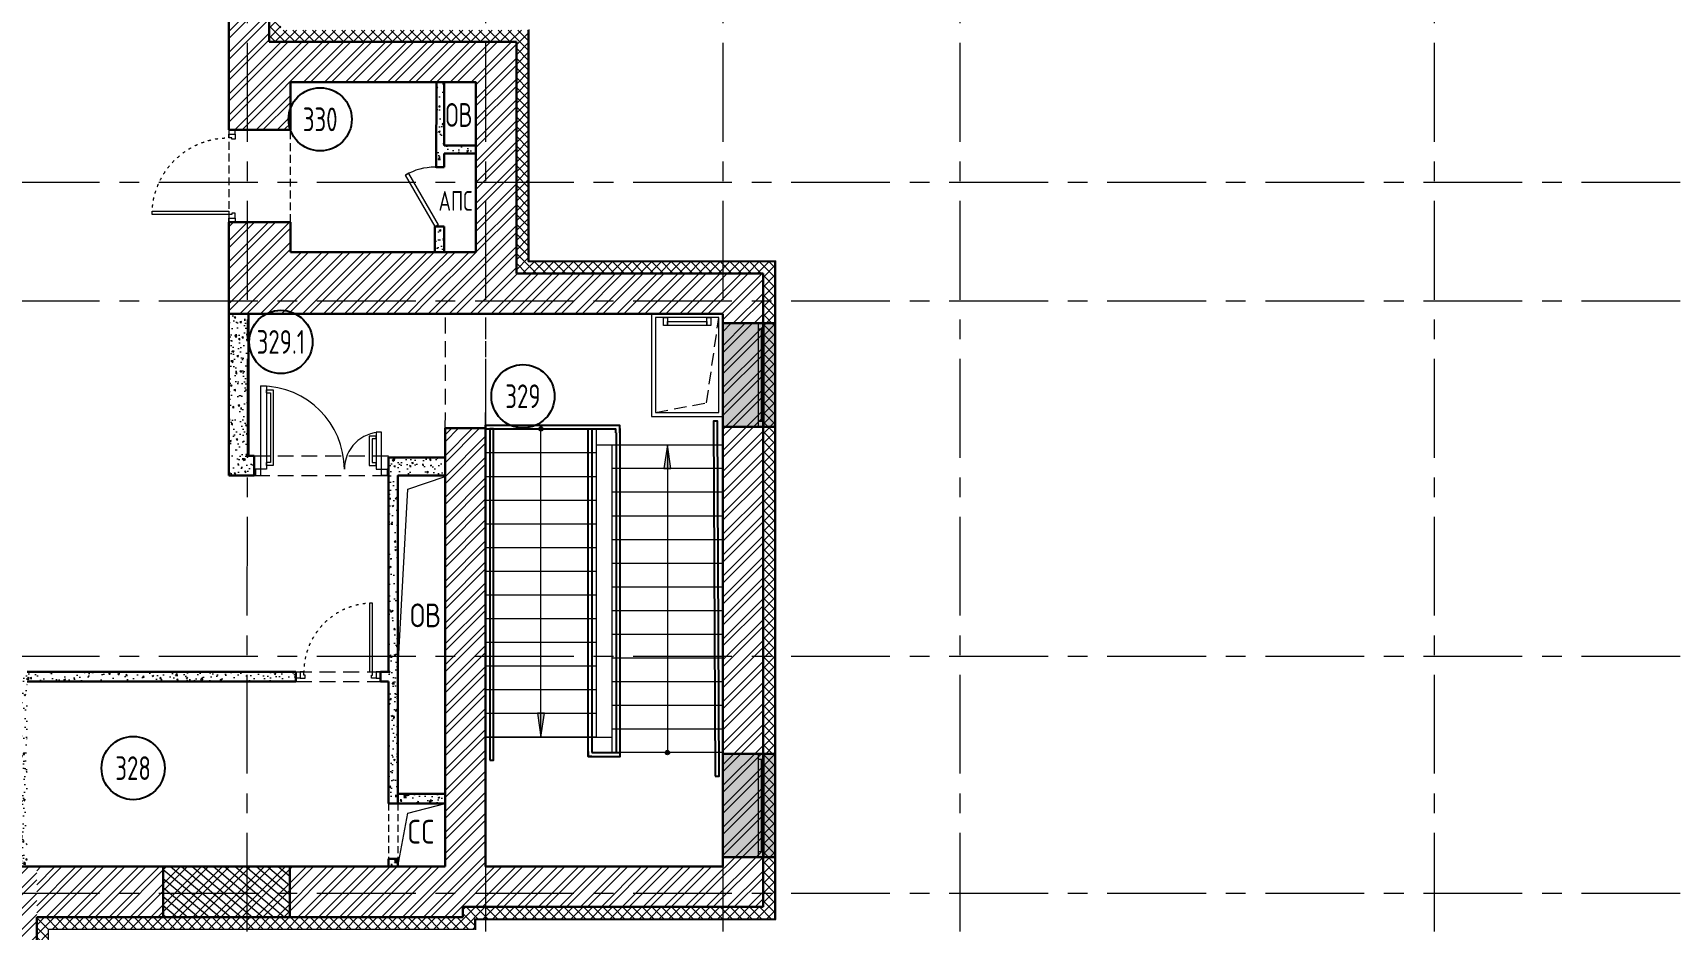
# Model space of a CAD drawing. Header units: millimetres. Extents: x -8417289 to 9420486, y 0 to 166066.
# Drawn here: x 69914 to 90693, y 91144 to 102492 of the extents above; entities that cross this region are included whole.
import ezdxf
from ezdxf.enums import TextEntityAlignment as Align

# ---------------------------------------------------------------- set-up
doc = ezdxf.new("R2010")
doc.units = ezdxf.units.MM
doc.header["$MEASUREMENT"] = 0
for name, pattern in [('ACAD_ISO03W100', [30, 12, -18]), ('ADSK_Штрих_ш3 п1_5', [4.5, 3, -1.5]), ('ADSK_Штриховая_ш2 п1', [3, 2, -1]), ('CENTER', [2, 1.25, -0.25, 0.25, -0.25]), ('DASHED', [19.05, 12.7, -6.35]), ('HIDDEN', [6, 4, -2]), ('HIDDEN2', [4.7625, 3.175, -1.5875])]:
    doc.linetypes.add(name, pattern=pattern)
doc.layers.get('0').update_dxf_attribs({"color": 250, "lineweight": 9})
for name, color, linetype, lineweight in [('!!!_АР_перегородки блоки', 7, 'Continuous', 5), ('АР_Двери', 175, 'Continuous', 18), ('АР_Двери фасада', 1, 'Continuous', 15), ('АР_Лестницы', 250, 'Continuous', 15), ('АР_Лестницы ограждение', 94, 'Continuous', 25), ('АР_Маркер экспликации', 239, 'Continuous', 13), ('АР_Навесной фасад', 147, 'Continuous', 5), ('АР_Номер помещения', 1, 'Continuous', 25), ('АР_Окна БЛОК', 250, 'Continuous', 13), ('АР_Оси', 195, 'Continuous', 9), ('АР_Перегородки газоблок', 165, 'Continuous', 30), ('АР_Перегородки газоблок_Штрих', 165, 'Continuous', 5), ('АР_стены', 250, 'Continuous', 30), ('АР_Сущ Несущая стена', 216, 'Continuous', 30), ('АР_тонкая линия', 250, 'Continuous', 0), ('АР_Утеплитель', 250, 'Continuous', 9), ('АР_Шкафы ЭОМ', 1, 'Continuous', 0), ('АР_Штриховка кирпич', 250, 'Continuous', 9), ('перекр 0.3', 181, 'Continuous', 30)]:
    doc.layers.add(name, color=color, linetype=linetype, lineweight=lineweight)
doc.layers.add('АР_Отверстия', color=251, linetype='Continuous')
doc.styles.add('ICOCPEUR', font='isocpeur.TTF')
doc.styles.add('ISOCPEUR', font='isocpeur.TTF')
pattern_1 = [(45, (-893604.2, 164822.8), (-132.58252, 132.58252), []), (45, (-893515.82, 164822.8), (-132.58252, 132.58252), [])]
pattern_2 = [(50, (-100, 0), (215.17805, -18.82564), [22.5, -247.5]), (355, (-100, 0), (-41.6254, 225.65764), [18, -198]), (100.45144, (-82.07, -1.57), (173.55265, 206.832), [19.12206, -210.34263]), (46.1842, (-100, 60), (320.1724, -49.6558), [33.75, -371.25]), (96.63564, (-73.32, 55.86), (280.3986, 292.2356), [28.6831, -315.5141]), (351.18416, (-100, 60), (280.3986, 292.2356), [27, -297]), (21, (-70, 45), (179.07212, -120.78567), [22.5, -247.5]), (326, (-70, 45), (72.9946, 217.545), [18, -198]), (71.45144, (-55.08, 34.93), (252.0667, 96.75935), [19.12206, -210.34263]), (37.5, (-100, 0), (3.647957, 99.868156), [0, -195.6, 0, -201, 0, -198.75]), (7.5, (-100, 0), (78.92086, 118.32351), [0, -114.6, 0, -191.1, 0, -75.75]), (327.5, (-166.9, 0), (160.14673, -6.76646), [0, -75, 0, -234, 0, -310.5]), (317.5, (-196.9, 0), (174.95585, 30.0315), [0, -97.5, 0, -155.4, 0, -220.5])]

# ---------------------------------------------------------------- blocks, each defined once
blk = doc.blocks.new('*U111')
for points in [[(0, 0), (0, -80), (55, -80), (55, 0), (0, 0)], [(55, -80), (55, 0), (115, 0), (115, -40), (100, -40), (100, -80), (55, -80)], [(1015, -80), (1015, 0), (955, 0), (955, -40), (970, -40), (970, -80), (1015, -80)], [(1070, 0), (1070, -80), (1015, -80), (1015, 0), (1070, 0)]]:
    blk.add_lwpolyline(points)
blk.add_lwpolyline([(100, -80), (100, -950), (140, -950), (140, -80)], close=True)
at = {"linetype": 'ACAD_ISO03W100', "ltscale": 3}
blk.add_arc((100, -80), 870, 270, 0, dxfattribs=at)
blk = doc.blocks.new('*U369')
at = {"true_color": 0xffffff}
h = blk.add_hatch(color=7, dxfattribs=at)
h.dxf.hatch_style = 1
h.paths.add_polyline_path([(-1310, -450), (0, -450), (0, 220), (-1310, 220)])
at = {"lineweight": 30}
for p, q in [((-1310, -450), (-1310, 220)), ((0, -450), (0, 220))]:
    blk.add_line(p, q, dxfattribs=at)
for p, q in [((0, 220), (-1310, 220)), ((-1310, 70), (0, 70)), ((-1310, 0), (0, 0)), ((-1240, 0), (-1240, 70)), ((-1240, 35), (-70, 35)), ((-70, 0), (-70, 70)), ((-1310, -450), (0, -450)), ((-1310, -450), (-1310, -450)), ((-1310, -450), (-1310, -450)), ((0, -450), (0, -450)), ((0, -450), (0, -450))]:
    blk.add_line(p, q)
blk = doc.blocks.new('*U227')
at = {"layer": 'АР_Номер помещения', "color": 7}
blk.add_circle((-17021, 2504), 400, dxfattribs=at)
at = {"color": 7, "style": 'ISOCPEUR', "width": 0.7, "flags": 1}
blk.add_attdef('КАТЕГОРИЯ', (-499, -2092), '', height=250, dxfattribs=at)
at = {"layer": 'АР_Номер помещения', "color": 7, "style": 'ISOCPEUR', "width": 0.7}
blk.add_attdef('НОМЕР_ПОМЕЩЕНИЯ', text='', height=300, dxfattribs=at).set_placement((-17021, 2504), align=Align.MIDDLE_CENTER)
blk = doc.blocks.new('*U228')
at = {"layer": 'АР_Номер помещения', "color": 7}
blk.add_circle((-17861, 4621), 400, dxfattribs=at)
at = {"color": 7, "style": 'ISOCPEUR', "width": 0.7, "flags": 1}
blk.add_attdef('КАТЕГОРИЯ', (-499, -2092), '', height=250, dxfattribs=at)
at = {"layer": 'АР_Номер помещения', "color": 7, "style": 'ISOCPEUR', "width": 0.7}
blk.add_attdef('НОМЕР_ПОМЕЩЕНИЯ', text='', height=300, dxfattribs=at).set_placement((-17861, 4621), align=Align.MIDDLE_CENTER)
blk = doc.blocks.new('*U1338')
h = blk.add_hatch(color=256)
h.dxf.hatch_style = 1
edge = h.paths.add_edge_path()
edge.add_arc((0, 0), 27.6, 359.64, 719.64)
h = blk.add_hatch(color=256)
h.dxf.hatch_style = 1
h.paths.add_polyline_path([(3597, -44), (3597, 44), (3897, 0)])
blk.add_line((3897, 0), (0, 0))
blk.add_lwpolyline([(3597, 44), (3597, -44), (3897, 0), (3597, 44)])
blk.add_circle((0, 0), 27.6)
blk = doc.blocks.new('*U22')
h = blk.add_hatch(color=256)
h.dxf.hatch_style = 1
edge = h.paths.add_edge_path()
edge.add_arc((0, 0), 27.6, 359.64, 719.64)
h = blk.add_hatch(color=256)
h.dxf.hatch_style = 1
h.paths.add_polyline_path([(3600, -44), (3600, 44), (3900, 0)])
blk.add_line((3900, 0), (0, 0))
blk.add_lwpolyline([(3600, 44), (3600, -44), (3900, 0), (3600, 44)])
blk.add_circle((0, 0), 27.6)
blk = doc.blocks.new('1700-2')
for points in [[(-471, 1443), (0, 1443), (0, 1513), (-471, 1513)], [(0, -13), (-1055, -13), (-1055, 57), (0, 57)]]:
    blk.add_lwpolyline(points, close=True)
for points in [[(80, 1600), (0, 1600), (0, 1583), (80, 1583), (80, 1600)], [(0, 1583), (80, 1583), (80, 1513), (50, 1513), (50, 1513), (0, 1513), (0, 1583)], [(-386, 1443), (-421, 1443), (-421, 1358), (-50, 1358), (-50, 1443), (-85, 1443)], [(-386, 1443), (-386, 1393), (-85, 1393), (-85, 1443)], [(-970, 57), (-1005, 57), (-1005, 142), (-50, 142), (-50, 57), (-85, 57)], [(-970, 57), (-970, 107), (-85, 107), (-85, 57)], [(0, -83), (80, -83), (80, -13), (50, -13), (50, -13), (0, -13), (0, -83)], [(80, -100), (0, -100), (0, -83), (80, -83), (80, -100)]]:
    blk.add_lwpolyline(points)
for centre, radius, start, end in [((0, 1513), 471, 180, 270), ((0, -13), 1055, 90, 180)]:
    blk.add_arc(centre, radius, start, end)
blk = doc.blocks.new('*U7')
for p, q in [((-750, 0), (-750, 100)), ((0, 0), (0, 100))]:
    blk.add_line(p, q)
blk.add_lwpolyline([(0, 0), (-650, -375), (-671, -337), (-22, 38)], close=True)
blk.add_arc((0, 0), 750, 180, 210)
blk = doc.blocks.new('*U1374')
for points in [[(0, 0), (0, -80), (55, -80), (55, 0), (0, 0)], [(55, -80), (55, 0), (115, 0), (115, -40), (100, -40), (100, -80), (55, -80)], [(1115, -80), (1115, 0), (1055, 0), (1055, -40), (1070, -40), (1070, -80), (1115, -80)], [(1170, 0), (1170, -80), (1115, -80), (1115, 0), (1170, 0)]]:
    blk.add_lwpolyline(points)
blk.add_lwpolyline([(100, -80), (100, -1050), (140, -1050), (140, -80)], close=True)
at = {"linetype": 'ACAD_ISO03W100', "ltscale": 3}
blk.add_arc((100, -80), 970, 270, 0, dxfattribs=at)
blk = doc.blocks.new('*U1371')
at = {"layer": 'АР_Номер помещения', "color": 7}
blk.add_circle((-22234, 3312), 400, dxfattribs=at)
at = {"color": 7, "style": 'ISOCPEUR', "width": 0.7, "flags": 1}
blk.add_attdef('КАТЕГОРИЯ', (-499, -2092), '', height=250, dxfattribs=at)
at = {"layer": 'АР_Номер помещения', "color": 7, "style": 'ISOCPEUR', "width": 0.7}
blk.add_attdef('НОМЕР_ПОМЕЩЕНИЯ', text='', height=300, dxfattribs=at).set_placement((-22234, 3312), align=Align.MIDDLE_CENTER)
blk = doc.blocks.new('*U1372')
at = {"layer": 'АР_Номер помещения', "color": 7}
blk.add_circle((-21607, 3200), 400, dxfattribs=at)
at = {"color": 7, "style": 'ISOCPEUR', "width": 0.7, "flags": 1}
blk.add_attdef('КАТЕГОРИЯ', (-499, -2092), '', height=250, dxfattribs=at)
at = {"layer": 'АР_Номер помещения', "color": 7, "style": 'ISOCPEUR', "width": 0.7}
blk.add_attdef('НОМЕР_ПОМЕЩЕНИЯ', text='', height=300, dxfattribs=at).set_placement((-21607, 3200), align=Align.MIDDLE_CENTER)

msp = doc.modelspace()

# ---------------------------------------------------------------- hatches: boundary and pattern name
at = {"layer": '!!!_АР_перегородки блоки', "lineweight": 5, "ltscale": 20, "true_color": 0x000000}
h = msp.add_hatch(dxfattribs=at)
h.set_pattern_fill('ANSI31', color=18, scale=700, angle=95, style=0)
h.set_pattern_definition([(140, (134938.16, -5e-10), (-56.243916, -67.02889), [])])
h.paths.add_polyline_path([(73163.5, 91935.7), (71563.5, 91935.7), (71563.5, 91295.7), (73163.5, 91295.7)])
at = {"layer": 'АР_Перегородки газоблок_Штрих', "ltscale": 100}
h = msp.add_hatch(dxfattribs=at)
h.set_pattern_fill('AR-CONC', color=256, scale=30)
h.set_pattern_definition([(50, (-2.28, 1e-11), (215.17805, -18.82564), [22.5, -247.5]), (355, (-2.28, 1e-11), (-41.6254, 225.65764), [18, -198]), (100.45144, (15.65, -1.57), (173.55265, 206.832), [19.12206, -210.34263]), (46.1842, (-2.28, 60), (320.1724, -49.6558), [33.75, -371.25]), (96.63564, (24.4, 55.86), (280.3986, 292.2356), [28.6831, -315.5141]), (351.18416, (-2.28, 60), (280.3986, 292.2356), [27, -297]), (21, (27.72, 45), (179.07212, -120.78567), [22.5, -247.5]), (326, (27.72, 45), (72.9946, 217.545), [18, -198]), (71.45144, (42.65, 34.93), (252.0667, 96.75935), [19.12206, -210.34263]), (37.5, (-2.28, 1e-11), (3.647957, 99.868156), [0, -195.6, 0, -201, 0, -198.75]), (7.5, (-2.28, 1e-11), (78.92086, 118.32351), [0, -114.6, 0, -191.1, 0, -75.75]), (327.5, (-69.18, 1e-11), (160.14673, -6.76646), [0, -75, 0, -234, 0, -310.5]), (317.5, (-99.18, 1e-11), (174.95585, 30.0315), [0, -97.5, 0, -155.4, 0, -220.5])])
h.paths.add_polyline_path([(75018.5, 100790.7), (75020, 101865.7), (75118.5, 101863.8), (75121.5, 101867.6), (75120, 101064.1), (75520, 101064.1), (75520, 100964.1), (75120, 100964.1), (75120, 100790.7)])
h = msp.add_hatch(dxfattribs=at)
h.set_pattern_fill('AR-CONC', color=256, scale=30)
h.set_pattern_definition([(50, (269874.04, 1e-11), (215.17805, -18.82564), [22.5, -247.5]), (355, (269874.04, 1e-11), (-41.6254, 225.65764), [18, -198]), (100.45144, (269891.97, -1.57), (173.55265, 206.832), [19.12206, -210.34263]), (46.1842, (269874.04, 60), (320.1724, -49.6558), [33.75, -371.25]), (96.63564, (269900.72, 55.86), (280.3986, 292.2356), [28.6831, -315.51413]), (351.18416, (269874.04, 60), (280.3986, 292.2356), [27, -297]), (21, (269904.04, 45), (179.07212, -120.78567), [22.5, -247.5]), (326, (269904.04, 45), (72.9946, 217.54501), [18, -198]), (71.45144, (269918.96, 34.93), (252.06671, 96.75935), [19.12206, -210.34263]), (37.5, (269874.035, 1e-11), (3.647957, 99.868156), [0, -195.6, 0, -201, 0, -198.75]), (7.5, (269874.04, 1e-11), (78.92086, 118.323514), [0, -114.6, 0, -191.1, 0, -75.75]), (327.5, (269807.135, 1e-11), (160.14673, -6.766462), [0, -75, 0, -234, 0, -310.5]), (317.5, (269777.14, 1e-11), (174.95585, 30.031495), [0, -97.5, 0, -155.4, 0, -220.5])])
h.paths.add_polyline_path([(75000, 100040.7), (75120, 100040.7), (75120, 99715.7), (75000, 99715.7)])
h = msp.add_hatch(dxfattribs=at)
h.set_pattern_fill('AR-CONC', color=256, scale=30, angle=90)
h.set_pattern_definition([(140, (200162.67, 146491.44), (18.82564, 215.17805), [22.5, -247.5]), (85, (200162.67, 146491.44), (-225.65764, -41.6254), [18, -198]), (190.45144, (200164.24, 146509.37), (-206.832, 173.55265), [19.12206, -210.34263]), (136.1842, (200102.67, 146491.44), (49.6558, 320.1724), [33.75, -371.25]), (186.63564, (200106.8, 146518.12), (-292.2356, 280.3986), [28.6831, -315.5141]), (81.18416, (200102.67, 146491.44), (-292.2356, 280.3986), [27, -297]), (111, (200117.67, 146521.44), (120.78567, 179.07212), [22.5, -247.5]), (56, (200117.67, 146521.44), (-217.545, 72.9946), [18, -198]), (161.45144, (200127.74, 146536.36), (-96.75935, 252.0667), [19.12206, -210.34263]), (127.5, (200162.675, 146491.44), (-99.868156, 3.647957), [0, -195.6, 0, -201, 0, -198.75]), (97.5, (200162.67, 146491.44), (-118.32351, 78.92086), [0, -114.6, 0, -191.1, 0, -75.75]), (57.5, (200162.675, 146424.54), (6.76646, 160.14673), [0, -75, 0, -234, 0, -310.5]), (47.5, (200162.67, 146394.54), (-30.0315, 174.95585), [0, -97.5, 0, -155.4, 0, -220.5])])
h.paths.add_polyline_path([(72712.9, 97135.7), (72712.9, 96885.7), (72392.3, 96885.7), (72392.3, 98935.7), (72642.3, 98935.7), (72642.3, 97135.7)])
h = msp.add_hatch(dxfattribs=at)
h.set_pattern_fill('AR-CONC', color=256, scale=30, angle=90)
h.set_pattern_definition([(140, (199116.32, 11273.29), (18.82564, 215.17805), [22.5, -247.5]), (85, (199116.32, 11273.29), (-225.65764, -41.6254), [18, -198]), (190.45144, (199117.9, 11291.22), (-206.832, 173.55265), [19.12206, -210.34263]), (136.1842, (199056.32, 11273.29), (49.6558, 320.1724), [33.75, -371.25]), (186.63564, (199060.46, 11299.97), (-292.2356, 280.3986), [28.6831, -315.5141]), (81.18416, (199056.32, 11273.3), (-292.2356, 280.3986), [27, -297]), (111, (199071.32, 11303.29), (120.78567, 179.07212), [22.5, -247.5]), (56, (199071.32, 11303.29), (-217.545, 72.9946), [18, -198]), (161.45144, (199081.4, 11318.2), (-96.75935, 252.0667), [19.12206, -210.34263]), (127.5, (199116.325, 11273.286), (-99.868156, 3.647957), [0, -195.6, 0, -201, 0, -198.75]), (97.5, (199116.32, 11273.29), (-118.32351, 78.92086), [0, -114.6, 0, -191.1, 0, -75.75]), (57.5, (199116.325, 11206.386), (6.76646, 160.14673), [0, -75, 0, -234, 0, -310.5]), (47.5, (199116.32, 11176.39), (-30.0315, 174.95585), [0, -97.5, 0, -155.4, 0, -220.5])])
h.paths.add_polyline_path([(72642.3, 98935.7), (72642.3, 98625.7), (72642.3, 98727.6)])
h = msp.add_hatch(dxfattribs=at)
h.set_pattern_fill('AR-CONC', color=256, scale=30, angle=90)
h.set_pattern_definition([(140, (199383.33, 146491.44), (18.82564, 215.17805), [22.5, -247.5]), (85, (199383.33, 146491.44), (-225.65764, -41.6254), [18, -198]), (190.45144, (199384.9, 146509.37), (-206.832, 173.55265), [19.12206, -210.34263]), (136.1842, (199323.33, 146491.44), (49.6558, 320.1724), [33.75, -371.25]), (186.63564, (199327.47, 146518.12), (-292.2356, 280.3986), [28.6831, -315.5141]), (81.18416, (199323.33, 146491.44), (-292.2356, 280.3986), [27, -297]), (111, (199338.33, 146521.44), (120.78567, 179.07212), [22.5, -247.5]), (56, (199338.33, 146521.44), (-217.545, 72.9946), [18, -198]), (161.45144, (199348.4, 146536.36), (-96.75935, 252.0667), [19.12206, -210.34263]), (127.5, (199383.33, 146491.44), (-99.868156, 3.647957), [0, -195.6, 0, -201, 0, -198.75]), (97.5, (199383.33, 146491.44), (-118.32351, 78.92086), [0, -114.6, 0, -191.1, 0, -75.75]), (57.5, (199383.33, 146424.54), (6.76646, 160.14673), [0, -75, 0, -234, 0, -310.5]), (47.5, (199383.33, 146394.54), (-30.0315, 174.95585), [0, -97.5, 0, -155.4, 0, -220.5])])
h.paths.add_polyline_path([(75132.4, 97115.6), (75132.4, 96885.7), (75127.7, 96885.7), (75137.2, 97135.5), (75127.7, 96885.7), (74412.9, 96885.7), (74412.9, 97115.8)])
h = msp.add_hatch(dxfattribs=at)
h.set_pattern_fill('AR-CONC', color=256, scale=30)
h.set_pattern_definition(pattern_2)
h.paths.add_polyline_path([(75032.4, 96885.7), (74412.9, 96885.7), (74412.9, 94280.8), (74532.9, 94281), (74532.9, 96885.7)])
h = msp.add_hatch(dxfattribs=at)
h.set_pattern_fill('AR-CONC', color=256, scale=30)
h.set_pattern_definition([(50, (0, 0), (215.17805, -18.82564), [22.5, -247.5]), (355, (0, 0), (-41.6254, 225.65764), [18, -198]), (100.45144, (17.93, -1.57), (173.55265, 206.832), [19.12206, -210.34263]), (46.1842, (0, 60), (320.1724, -49.6558), [33.75, -371.25]), (96.63564, (26.68, 55.86), (280.3986, 292.2356), [28.6831, -315.5141]), (351.18416, (0, 60), (280.3986, 292.2356), [27, -297]), (21, (30, 45), (179.07212, -120.78567), [22.5, -247.5]), (326, (30, 45), (72.9946, 217.545), [18, -198]), (71.45144, (44.92, 34.93), (252.0667, 96.75935), [19.12206, -210.34263]), (37.5, (0, 0), (3.647957, 99.868156), [0, -195.6, 0, -201, 0, -198.75]), (7.5, (0, 0), (78.92086, 118.32351), [0, -114.6, 0, -191.1, 0, -75.75]), (327.5, (-66.9, 0), (160.14673, -6.76646), [0, -75, 0, -234, 0, -310.5]), (317.5, (-96.9, 0), (174.95585, 30.0315), [0, -97.5, 0, -155.4, 0, -220.5])])
h.paths.add_polyline_path([(69842.4, 94280.7), (73242.8, 94280.8), (73242.8, 94400.8), (69722.4, 94400.7), (69722.4, 92976.4), (69722.4, 92856.4), (69722.4, 91935.7), (69842.4, 91935.7)])
h = msp.add_hatch(dxfattribs=at)
h.set_pattern_fill('AR-CONC', color=256, scale=30)
h.set_pattern_definition(pattern_2)
h.paths.add_polyline_path([(74532.9, 93937.4), (74532.9, 94280.8), (74413, 94280.8), (74412.9, 93122.6), (74412.9, 93002.6), (74412.9, 92734.1), (74532.9, 92734.1)])
h = msp.add_hatch(dxfattribs=at)
h.set_pattern_fill('AR-CONC', color=256, scale=30)
h.set_pattern_definition([(50, (134938.16, -1545.09), (215.17805, -18.82564), [22.5, -247.5]), (355, (134938.16, -1545.1), (-41.6254, 225.65764), [18, -198]), (100.45144, (134956.1, -1546.66), (173.55265, 206.832), [19.12206, -210.34263]), (46.1842, (134938.16, -1485.1), (320.1724, -49.6558), [33.75, -371.25]), (96.63564, (134964.84, -1489.23), (280.3986, 292.2356), [28.6831, -315.5141]), (351.18416, (134938.16, -1485.1), (280.3986, 292.2356), [27, -297]), (21, (134968.16, -1500.09), (179.07212, -120.78567), [22.5, -247.5]), (326, (134968.16, -1500.1), (72.9946, 217.545), [18, -198]), (71.45144, (134983.08, -1510.16), (252.0667, 96.75935), [19.12206, -210.34263]), (37.5, (134938.16, -1545.09), (3.647957, 99.868156), [0, -195.6, 0, -201, 0, -198.75]), (7.5, (134938.16, -1545.09), (78.92086, 118.32351), [0, -114.6, 0, -191.1, 0, -75.75]), (327.5, (134871.26, -1545.09), (160.14673, -6.76646), [0, -75, 0, -234, 0, -310.5]), (317.5, (134841.26, -1545.09), (174.95585, 30.0315), [0, -97.5, 0, -155.4, 0, -220.5])])
h.paths.add_polyline_path([(75132.4, 92855.8), (74532.9, 92855.7), (74532.9, 92735.6), (75132.4, 92735.7)])
h = msp.add_hatch(dxfattribs=at)
h.set_pattern_fill('AR-CONC', color=256, scale=30)
h.set_pattern_definition([(50, (134818.11, -2365.12), (215.17805, -18.82564), [22.5, -247.5]), (355, (134818.11, -2365.12), (-41.6254, 225.65764), [18, -198]), (100.45144, (134836.05, -2366.69), (173.55265, 206.832), [19.12206, -210.34263]), (46.1842, (134818.11, -2305.12), (320.1724, -49.6558), [33.75, -371.25]), (96.63564, (134844.8, -2309.25), (280.3986, 292.2356), [28.6831, -315.5141]), (351.18416, (134818.1, -2305.1), (280.3986, 292.2356), [27, -297]), (21, (134848.11, -2320.12), (179.07212, -120.78567), [22.5, -247.5]), (326, (134848.11, -2320.12), (72.9946, 217.545), [18, -198]), (71.45144, (134863.04, -2330.18), (252.0667, 96.75935), [19.12206, -210.34263]), (37.5, (134818.114, -2365.12), (3.647957, 99.868156), [0, -195.6, 0, -201, 0, -198.75]), (7.5, (134818.11, -2365.12), (78.92086, 118.32351), [0, -114.6, 0, -191.1, 0, -75.75]), (327.5, (134751.214, -2365.12), (160.14673, -6.76646), [0, -75, 0, -234, 0, -310.5]), (317.5, (134721.21, -2365.12), (174.95585, 30.0315), [0, -97.5, 0, -155.4, 0, -220.5])])
h.paths.add_polyline_path([(74532.9, 92035.7), (74412.9, 92035.7), (74412.9, 91935.7), (74532.9, 91935.7)])
at = {"layer": 'АР_Утеплитель', "ltscale": 100}
h = msp.add_hatch(dxfattribs=at)
h.set_pattern_fill('ANSI37', color=256, scale=700)
h.set_pattern_definition([(45, (-887024.17, 104359.21), (-61.871843, 61.871843), []), (135, (-887024.17, 104359.21), (-61.871843, -61.871843), [])])
h.paths.add_polyline_path([(72902.3, 102375.7), (76032.3, 102375.7), (76032.3, 99445.7), (79152.4, 99445.7), (79152.4, 91425.7), (75352.3, 91425.7), (75352.3, 91295.7), (69962.3, 91295.7), (69962.3, 82685.7), (74937.5, 82685.7), (74937.5, 86650.7), (109737.5, 86650.7), (109737.5, 82685.7), (120237.5, 82685.7), (120237.5, 64815.7), (126587.5, 64815.7), (126587.4, 55105.7), (113487.5, 55105.7), (113487.5, 61455.7), (105607.5, 61455.7), (105607.5, 66645.7), (97072.2, 66645.7), (97072.2, 66245.7), (97222.2, 66245.7), (97222.2, 66495.7), (105457.5, 66495.7), (105457.5, 61305.7), (113337.5, 61305.7), (113337.5, 54955.7), (126737.4, 54955.7), (126737.5, 64965.7), (120387.5, 64965.7), (120387.5, 82835.7), (109887.5, 82835.7), (109887.5, 86800.7), (74787.5, 86800.7), (74787.5, 82835.7), (70112.3, 82835.7), (70112.3, 91145.7), (75502.3, 91145.7), (75502.3, 91275.7), (79302.4, 91275.7), (79302.4, 99595.7), (76182.3, 99595.7), (76182.3, 102525.7), (73052.3, 102525.7), (73052.3, 102919.5), (72901.8, 102919.5)])
at = {"layer": 'АР_Штриховка кирпич', "ltscale": 100}
h = msp.add_hatch(dxfattribs=at)
h.set_pattern_fill('ANSI32', color=256, scale=500)
h.set_pattern_definition(pattern_1)
h.paths.add_polyline_path([(76032.3, 102375.7), (75522.3, 101865.7), (75522.3, 99715.7), (74902.4, 99715.7), (74902.4, 98935.7), (75132.5, 98935.7), (75132.5, 98934.1), (75642.4, 98934.1), (75642.4, 98935.7), (78642.4, 98935.7), (78642.4, 98815.7), (79152.4, 98815.7), (79152.4, 99445.8), (76032.3, 99445.7)])
h.paths.add_polyline_path([(72392.3, 101256.6), (73172.3, 101267.4), (73172.3, 101865.7), (75522.3, 101865.7), (76032.3, 102375.7), (72902.7, 102375.7), (72902.3, 105875.9), (73202.3, 105875.9), (73202.3, 106369.4), (72392.3, 106369.4), (72392.3, 104619.5), (72902.3, 104619.5), (72902, 102869.5), (72392, 102869.5)])
h.paths.add_polyline_path([(73172.3, 100095), (72392.3, 100095), (72392.3, 98935.5), (74902.5, 98935.7), (74902.4, 99715.6), (73172.3, 99715.6)])
h = msp.add_hatch(dxfattribs=at)
h.set_pattern_fill('ANSI32', color=256, scale=500)
h.paths.add_polyline_path([(75352.3, 91425.7), (79152.4, 91425.7), (79152.4, 98816.8), (78642.4, 98814.5), (78642.4, 91935.7), (75642.5, 91935.7), (75642.8, 97486.7), (75132.9, 97486.7), (75132.4, 91935.7), (69962.3, 91935.7), (69962.3, 91295.7), (75352.3, 91295.7)])
h = msp.add_hatch(dxfattribs=at)
h.set_pattern_fill('ANSI32', color=256, scale=500)
h.set_pattern_definition(pattern_1)
h.paths.add_polyline_path([(69962.3, 91935.7), (69322.3, 91935.7), (69322.4, 82685.8), (69962.4, 82685.6), (69962.3, 91294.9), (69962.3, 91296.5)])

# ---------------------------------------------------------------- linework, layer by layer
at = {"linetype": 'ADSK_Штрих_ш3 п1_5', "ltscale": 30}
for p, q in [((74412.9, 92735.6), (74412.9, 92035.7)), ((74532.9, 92735.6), (74533, 92035.7))]:
    msp.add_line(p, q, dxfattribs=at)
at = {"layer": 'АР_Двери', "ltscale": 75}
for points in [[(78642.4, 97635.7), (78642.4, 98935.7), (77742.4, 98935.7), (77742.4, 97635.7)], [(78592.4, 97685.7), (78592.4, 98885.7), (77792.4, 98885.7), (77792.4, 97685.7)], [(78592.4, 97685.7), (78592.4, 98885.7), (77792.4, 98885.7), (77792.4, 97685.7)]]:
    msp.add_lwpolyline(points, close=True, dxfattribs=at)
at = {"layer": 'АР_Двери фасада', "linetype": 'HIDDEN2', "lineweight": 15, "ltscale": 50}
msp.add_lwpolyline([(77792.4, 97685.7), (78438.8, 97808.7), (78592.4, 98885.7)], dxfattribs=at)
at = {"layer": 'АР_Лестницы', "color": 18, "ltscale": 100, "true_color": 0x000000}
for p, q in [((75642.4, 97476.7), (77043, 97476.7)), ((77043, 97275.7), (77241.7, 97275.7)), ((75642.4, 97176.7), (77043, 97176.7)), ((75642.4, 96876.7), (77043, 96876.7)), ((77241.7, 96978.9), (78642.7, 96978.9)), ((77241.7, 96678.9), (78642.5, 96678.9)), ((75642.4, 96576.7), (77043, 96576.7)), ((75642.4, 96276.7), (77043, 96276.7)), ((77241.7, 96378.9), (78642.7, 96378.9)), ((77241.7, 96078.9), (78642.5, 96078.9)), ((75642.4, 95976.7), (77043, 95976.7)), ((75642.4, 95676.7), (77043, 95676.7)), ((77241.7, 95778.9), (78642.7, 95778.9)), ((77241.7, 95478.9), (78642.5, 95478.9)), ((75642.4, 95376.7), (77043, 95376.7)), ((77241.7, 95178.9), (78642.5, 95178.9)), ((75642.4, 95076.7), (77043, 95076.7)), ((75642.4, 94776.7), (77043, 94776.7)), ((77241.9, 94878.9), (78642.5, 94878.9)), ((77241.9, 94578.9), (78642.5, 94578.9)), ((75642.4, 94476.7), (77043, 94476.7)), ((75642.4, 94176.7), (77043, 94176.7)), ((77241.9, 94278.9), (78642.5, 94278.9)), ((77241.9, 93978.9), (78642.5, 93978.9)), ((75642.4, 93876.7), (77043, 93876.7)), ((75642.4, 93576.7), (77043, 93576.7)), ((75642.4, 93576.7), (77043, 93576.7)), ((77043, 93576.7), (77241.7, 93576.7)), ((77241.9, 93678.9), (78642.5, 93678.9))]:
    msp.add_line(p, q, dxfattribs=at)
at = {"layer": 'АР_Лестницы', "ltscale": 75}
for points in [[(77943.1, 98785.5), (77892.3, 98785.5), (77892.3, 98885.7), (77943.1, 98885.7)], [(77943.1, 98785.5), (77892.3, 98785.5), (77892.3, 98885.7), (77943.1, 98885.7)], [(78441.6, 98785.5), (77943.1, 98785.5), (77943.1, 98836.3), (78441.6, 98836.3)], [(78441.6, 98785.5), (77943.1, 98785.5), (77943.1, 98836.3), (78441.6, 98836.3)], [(78492.4, 98785.5), (78441.6, 98785.5), (78441.6, 98885.7), (78492.4, 98885.7)], [(78492.4, 98785.5), (78441.6, 98785.5), (78441.6, 98885.7), (78492.4, 98885.7)]]:
    msp.add_lwpolyline(points, close=True, dxfattribs=at)
at = {"layer": 'АР_Лестницы', "color": 18, "ltscale": 100, "true_color": 0x000000}
for points in [[(75642.4, 93576.7), (75642.4, 97476.7), (77043, 97476.7), (77043, 93576.7)], [(77241.7, 93378.9), (77241.7, 97275.7), (78642.4, 97275.7), (78642.4, 93378.9)]]:
    msp.add_lwpolyline(points, close=True, dxfattribs=at)
at = {"layer": 'АР_Лестницы ограждение', "color": 18, "ltscale": 100, "true_color": 0x000000}
for points in [[(75642.4, 97476.5), (75642.4, 97526.7), (77334.3, 97526.7), (77334.3, 97426.4)], [(75642.4, 97526.7), (75642.4, 97476.7), (77284.3, 97476.7), (77284.3, 97426.4)], [(76988.4, 93328.9), (76938.4, 93328.9), (76938.4, 97476.7)], [(76988.4, 97476.7), (76988.4, 93378.9)], [(77295.8, 93378.9), (77345.8, 93378.9), (77345.8, 97484.5)], [(77295.8, 97426.4), (77295.8, 93378.9)], [(76938.4, 93392.2), (76938.4, 93328.9), (77345.8, 93328.9), (77345.8, 93383.3)], [(76988.4, 93378.9), (76988.4, 93378.9), (77295.8, 93378.9), (77295.8, 93383.3)]]:
    msp.add_lwpolyline(points, dxfattribs=at)
for points in [[(75693.8, 93281.8), (75740.5, 93281.8), (75740.4, 97476.7), (75693.7, 97476.7)], [(78545.6, 93080.1), (78595.6, 93080.1), (78577.7, 97575.6), (78527.7, 97575.6)]]:
    msp.add_lwpolyline(points, close=True, dxfattribs=at)
at = {"layer": 'АР_Навесной фасад', "ltscale": 100}
for p, q in [((76182.3, 99595.7), (76182.3, 102525.7)), ((76192.3, 99605.7), (76192.3, 102535.7)), ((76182.3, 99595.7), (79302.4, 99595.7)), ((76192.3, 99605.7), (79312.4, 99605.7)), ((79302.4, 91275.7), (79302.4, 99595.7)), ((79312.4, 91265.7), (79312.4, 99605.7)), ((75502.3, 91275.7), (79302.4, 91275.7)), ((75512.3, 91265.7), (79312.4, 91265.7)), ((70112.3, 91145.7), (75502.3, 91145.7)), ((70112.3, 82835.7), (70112.3, 91145.7))]:
    msp.add_line(p, q, dxfattribs=at)
at = {"layer": 'АР_Навесной фасад', "color": 18, "ltscale": 100, "true_color": 0x000000}
for points in [[(75502.3, 91275.7), (75502.3, 91145.7)], [(75512.3, 91265.7), (75512.3, 91135.7)]]:
    msp.add_lwpolyline(points, dxfattribs=at)
at = {"layer": 'АР_Оси', "linetype": 'CENTER', "ltscale": 1000}
for p, q in [((72642.4, 134363.2), (72615, 78630.8)), ((75642.4, 134363.2), (75642.4, 78630.8)), ((78642.4, 134363.2), (78642.4, 78630.8)), ((81642.4, 134363.2), (81642.4, 78630.8)), ((87642.4, 134363.2), (87642.4, 78630.8)), ((45508.7, 100600.7), (128687.1, 100600.7)), ((45508.7, 99100.7), (128687.1, 99100.7)), ((45508.7, 94600.7), (128687.1, 94600.7)), ((45508.7, 91600.7), (128687.1, 91600.7))]:
    msp.add_line(p, q, dxfattribs=at)
at = {"layer": 'АР_Перегородки газоблок', "ltscale": 100}
for p, q in [((75018.3, 100790.7), (75020, 101865.8)), ((75018.3, 100790.7), (75120, 100790.7)), ((75120, 100964.1), (75120, 100790.7)), ((75520, 100964.1), (75120, 100964.1)), ((75000, 100040.7), (75000, 99715.7)), ((75120, 100040.7), (75000, 100040.7)), ((75120, 100040.7), (75120, 99715.7)), ((72392.3, 98935.7), (72392.3, 96885.7)), ((75642.4, 97486.7), (75133.3, 97486.7)), ((72392.3, 96885.7), (72712.9, 96885.7)), ((74532.9, 96885.7), (75132.4, 96885.7)), ((74412.9, 92735.6), (74412.9, 94280.8)), ((74412.9, 92035.7), (74533, 92035.7)), ((74412.9, 91935.7), (74412.9, 92035.7))]:
    msp.add_line(p, q, dxfattribs=at)
for points in [[(75520, 101065.7), (75118.7, 101065.7), (75120, 101865.7)], [(72642.3, 98935.7), (72642.3, 97135.7)], [(72642.3, 97135.7), (72712.9, 97135.7)], [(72712.9, 97135.7), (72712.9, 96885.7)], [(74412.9, 94400.8), (74412.9, 97115.7), (75132.4, 97115.7)], [(75132.4, 96885.7), (74532.9, 96885.7), (74532.8, 92735.6)], [(69842.4, 94400.7), (73242.8, 94400.8)], [(73242.8, 94400.8), (73242.8, 94280.8)], [(74312.8, 94280.8), (74312.8, 94400.8)], [(74312.8, 94400.8), (74412.9, 94400.8)], [(73242.8, 94280.8), (69842.4, 94280.7)], [(74412.9, 94280.8), (74312.8, 94280.8)], [(75132.4, 93460.8), (75132.4, 93580.8)], [(74412.9, 92735.7), (75132.4, 92735.7)], [(75132.4, 92855.7), (74532.9, 92855.7)], [(74532.9, 92035.7), (74532.9, 91935.7)]]:
    msp.add_lwpolyline(points, dxfattribs=at)
at = {"layer": 'АР_стены', "linetype": 'DASHED', "lineweight": 15, "ltscale": 200}
msp.add_lwpolyline([(78592.4, 97685.7), (78592.4, 98885.7), (77792.4, 98885.7), (77792.4, 97685.7)], close=True, dxfattribs=at)
at = {"layer": 'АР_Сущ Несущая стена', "ltscale": 100}
for p, q in [((72392.3, 101262), (72392.3, 102869.5)), ((72902.3, 102375.7), (72901.8, 102869.5)), ((76032.3, 102375.7), (72902.3, 102375.7)), ((76032.3, 99445.7), (76032.3, 102375.7)), ((75522.3, 101865.7), (73172.3, 101865.7)), ((73172.3, 101262), (73172.3, 101865.7)), ((75520, 99715.7), (75520, 101865.7)), ((73172.3, 101262), (72392.3, 101262)), ((72392.3, 98935.7), (72392.3, 100095)), ((73172.3, 100095), (72392.3, 100095)), ((73172.3, 99715.7), (73172.3, 100095)), ((75520, 99715.7), (73172.3, 99715.7)), ((76032.3, 99445.7), (79152.4, 99445.7)), ((79152.4, 91425.7), (79152.4, 99445.7)), ((74902.4, 98935.7), (72392.3, 98935.7)), ((74902.4, 98935.7), (75132.5, 98935.7)), ((75642.4, 98935.7), (78642.4, 98935.7)), ((78642.4, 91935.7), (78642.4, 98935.7)), ((75132.4, 91935.7), (75132.4, 97486.7)), ((75642.4, 91935.7), (75642.4, 97486.7)), ((69322.3, 91935.7), (75132.4, 91935.7)), ((75642.4, 91935.7), (78642.4, 91935.7)), ((69962.3, 91295.7), (75352.3, 91295.7)), ((69962.3, 82685.7), (69962.3, 91295.7)), ((75352.3, 91425.7), (79152.4, 91425.7))]:
    msp.add_line(p, q, dxfattribs=at)
for points in [[(75132.5, 98935.7), (75132.5, 98935.7)], [(75132.5, 98935.7), (75132.5, 98935.7), (75642.4, 98935.7), (75642.4, 98935.7)], [(75642.4, 98935.7), (75642.4, 98935.7)], [(75352.3, 91425.7), (75352.3, 91295.7)]]:
    msp.add_lwpolyline(points, dxfattribs=at)
msp.add_lwpolyline([(71563.5, 91295.7), (73163.5, 91295.7), (73163.5, 91935.7), (71563.5, 91935.7)], close=True, dxfattribs=at)
at = {"layer": 'АР_тонкая линия', "linetype": 'ADSK_Штриховая_ш2 п1', "ltscale": 50}
msp.add_lwpolyline([(72392.3, 100095), (73172.3, 100095), (73172.3, 101262), (72392.3, 101262)], close=True, dxfattribs=at)
at = {"layer": 'АР_тонкая линия', "color": 18, "ltscale": 100, "true_color": 0x000000}
for points in [[(77742.4, 98935.7), (78642.4, 98935.7), (78642.4, 97635.7)], [(74532.9, 94400.8), (74658.5, 96715.4), (75132.4, 96876.1)], [(74532.9, 91935.7), (74658.5, 92611.8), (75132.4, 92735.6)], [(74532.9, 91935.7), (74658.5, 92611.8), (75132.4, 92735.6)]]:
    msp.add_lwpolyline(points, dxfattribs=at)
at = {"layer": 'перекр 0.3', "color": 7, "linetype": 'HIDDEN', "lineweight": 5, "ltscale": 50}
for p, q in [((75132.4, 97486.7), (75136.7, 98935.7)), ((75642.4, 97486.7), (75646.7, 98935.7)), ((72712.9, 97135.7), (74412.9, 97135.7)), ((72712.9, 96885.7), (74413.4, 96885.7)), ((73242, 94400.8), (74312.8, 94400.8)), ((73241.9, 94280.8), (74313.2, 94280.8))]:
    msp.add_line(p, q, dxfattribs=at)

# ---------------------------------------------------------------- block references
at = {"layer": 'АР_Двери', "xscale": -1, "rotation": 270}
msp.add_blockref('*U1374', (72472.3, 100092), dxfattribs=at)
at = {"layer": 'АР_Двери'}
for name, p, rotation in [('*U7', (75002.3, 100040.7), 270), ('*U111', (74312.8, 94320.8), 180)]:
    msp.add_blockref(name, p, dxfattribs=dict(at, rotation=rotation))
at = {"layer": 'АР_Двери', "lineweight": 30, "ltscale": 100, "rotation": 270}
msp.add_blockref('1700-2', (72812.9, 96965.7), dxfattribs=at)
at = {"layer": 'АР_Лестницы', "ltscale": 100}
for name, p, rotation in [('*U22', (76342.8, 97476.7), 270), ('*U1338', (77942, 93378.9), 89.99999999999999)]:
    msp.add_blockref(name, p, dxfattribs=dict(at, rotation=rotation))
at = {"layer": 'АР_Маркер экспликации', "color": 7}
ref = msp.add_blockref('*U1372', (95156.2, 98196.5), dxfattribs=at)
ref.add_attrib('НОМЕР_ПОМЕЩЕНИЯ', '330', dxfattribs={"layer": 'АР_Номер помещения', "color": 7, "height": 300, "style": 'ISOCPEUR', "width": 0.7}).set_placement((73549.3, 101396.2), align=Align.MIDDLE_CENTER)
ref = msp.add_blockref('*U1371', (95286.4, 95266.5), dxfattribs=at)
ref.add_attrib('НОМЕР_ПОМЕЩЕНИЯ', '329.1', dxfattribs={"layer": 'АР_Номер помещения', "color": 7, "height": 300, "style": 'ISOCPEUR', "width": 0.7}).set_placement((73052.1, 98578.4), align=Align.MIDDLE_CENTER)
ref = msp.add_blockref('*U227', (93135.9, 95386.7), dxfattribs=at)
ref.add_attrib('НОМЕР_ПОМЕЩЕНИЯ', '329', dxfattribs={"layer": 'АР_Номер помещения', "color": 7, "height": 300, "style": 'ISOCPEUR', "width": 0.7}).set_placement((76115.1, 97891.1), align=Align.MIDDLE_CENTER)
ref = msp.add_blockref('*U228', (89043.4, 88562.4), dxfattribs=at)
ref.add_attrib('НОМЕР_ПОМЕЩЕНИЯ', '328', dxfattribs={"layer": 'АР_Номер помещения', "color": 7, "height": 300, "style": 'ISOCPEUR', "width": 0.7}).set_placement((71182.5, 93183), align=Align.MIDDLE_CENTER)
at = {"layer": 'АР_Окна БЛОК', "rotation": 270}
for p in [(79092.4, 97505.7), (79092.5, 92055.7)]:
    msp.add_blockref('*U369', p, dxfattribs=at)

# ---------------------------------------------------------------- texts
at = {"layer": 'АР_Отверстия', "ltscale": 100, "char_height": 300, "attachment_point": 5, "line_spacing_factor": 0.7, "style": 'ICOCPEUR'}
for s, insert in [('\\A1;{\\W0.7;ОВ}', (75303.9, 101451.4)), ('\\A1;{\\W0.8;ОВ}', (74881.4, 95116.8)), ('\\A1;{\\W0.8;CC}', (74823.7, 92377.8))]:
    msp.add_mtext(s, dxfattribs=dict(at, insert=insert))
at = {"layer": 'АР_Шкафы ЭОМ', "ltscale": 100, "insert": (75261.8, 100363.5), "char_height": 250, "attachment_point": 5, "style": 'ICOCPEUR'}
msp.add_mtext('\\A1;{\\W0.7;АПС}', dxfattribs=at)

doc.saveas('drawing.dxf')
